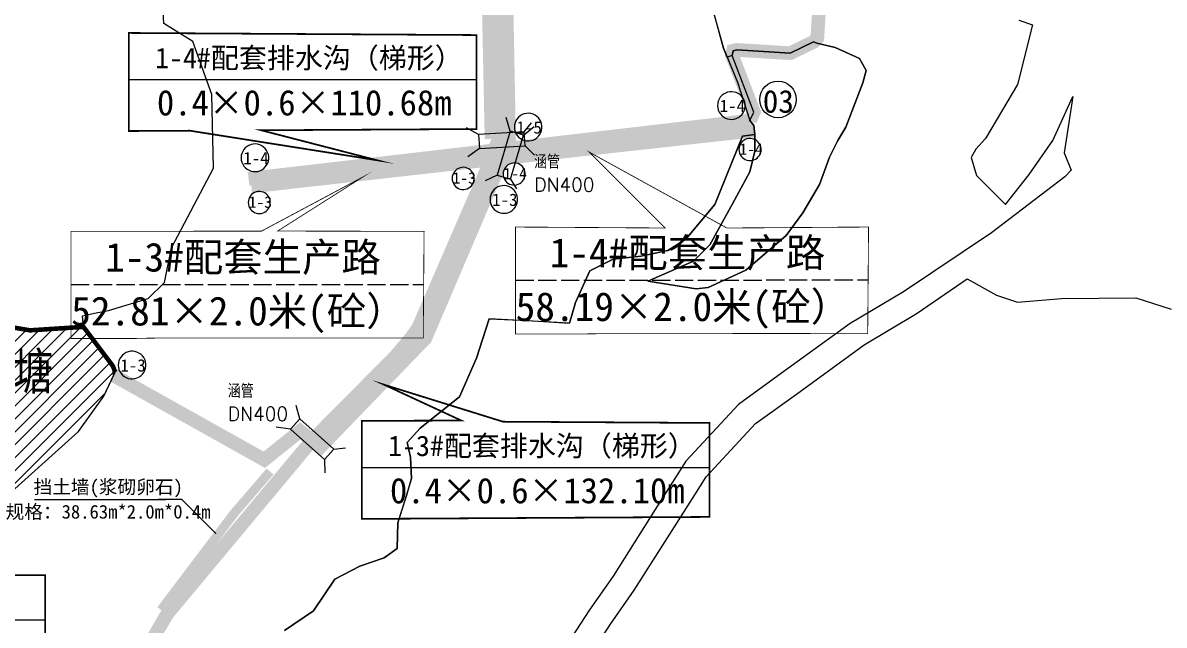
# Model space of a CAD drawing. Header units: millimetres. Extents: x 35444746 to 35449000, y 3482000 to 3488437.
# Drawn here: x 35446222.7 to 35446473, y 3485736.1 to 3485868.1 of the extents above; entities that cross this region are included whole.
import ezdxf
from ezdxf.enums import TextEntityAlignment as Align

# ---------------------------------------------------------------- set-up
doc = ezdxf.new("R2010")
doc.units = ezdxf.units.MM
doc.linetypes.add('X3', pattern=[5, 4, -1])
for name, color, linetype, true_color in [('0201.02格田整理', 7, 'X3', 0x99cc00), ('0203.02旱地整理', 9, 'Continuous', 0x808080), ('0301.01生产道路工程标注', 6, 'X3', 0xff00ff), ('0301.02生产道路工程', 6, 'X3', 0xff00ff), ('0401.01渠道工程标注', 4, '732', 0x00ffff), ('0401.02渠道工程', 4, 'X3', 0x00ffff), ('0401.03涵管标注', 4, '732', 0x00ffff), ('0402.01山坪塘工程标注', 4, '732', 0x00ffff), ('0402.02山坪塘工程', 4, '732', 0x00ffff), ('0402.03山坪塘坝体', 4, '732', 0x00ffff), ('0501.01挡土墙标注', 7, '732', 0x7d7d7d), ('0501.02挡土墙', 6, 'X3', 0xff00ff)]:
    doc.layers.add(name, color=color, linetype=linetype, true_color=true_color)
doc.styles.add('FS', font='rs.shx', dxfattribs={"bigfont": 'fs.shx'})
doc.styles.add('宋体', font='')
doc.styles.get('宋体').set_extended_font_data('SimSun')
doc.linetypes.add('10421', pattern='A,2,[150,AAA.SHX,S=0.5,R=0,X=0,Y=0.5],1e-11', length=2)
doc.linetypes.add('732', pattern='A,9,-0.5,[162,AAA.SHX,S=1,R=0,X=0,Y=0],-0.5', length=10)

msp = doc.modelspace()

# ---------------------------------------------------------------- hatches: boundary and pattern name
at = {"layer": '0402.02山坪塘工程', "linetype": 'Continuous', "ltscale": 0.5}
h = msp.add_hatch(dxfattribs=at)
h.set_pattern_fill('ANSI31', color=256, scale=16, style=0)
h.set_pattern_definition([(45, (-19.723, 11.9546), (-1.41421356237, 1.41421356237), [])])
h.paths.add_polyline_path([(35446242.923981, 3485791.551474), (35446242.380981, 3485792.928474), (35446235.955981, 3485801.468474), (35446224.235981, 3485800.711474), (35446217.942981, 3485801.780474), (35446199.368981, 3485812.623474), (35446191.910981, 3485816.147474), (35446189.649981, 3485811.376474), (35446188.571863, 3485807.282172), (35446184.756483, 3485803.386903), (35446173.89085, 3485795.513492), (35446163.034504, 3485784.984068), (35446154.512981, 3485775.175474), (35446158.783538, 3485772.915548), (35446173.132809, 3485762.804432), (35446186.652638, 3485755.925557), (35446195.529094, 3485755.013313), (35446206.596071, 3485755.249738), (35446216.46635, 3485762.045724), (35446234.88, 3485778.531), (35446240.411, 3485786.274)])

# ---------------------------------------------------------------- linework, layer by layer
at = {"layer": '0201.02格田整理', "color": 2, "linetype": 'ByBlock'}
for points in [[(35446216.46635, 3485762.045724), (35446234.88, 3485778.531), (35446234.88, 3485778.531), (35446240.411, 3485786.274), (35446242.57579, 3485790.820244), (35446242.380981, 3485792.928474), (35446235.955981, 3485801.468474), (35446235.731704, 3485803.905634), (35446238.725, 3485804.532), (35446241.411, 3485805.026), (35446250.172003, 3485807.655556), (35446253.701003, 3485811.183556), (35446255.295003, 3485818.806556), (35446255.295003, 3485818.806556), (35446264.472003, 3485836.284556), (35446264.472003, 3485836.284556), (35446264.472003, 3485836.284556), (35446264.124003, 3485852.407556), (35446264.124003, 3485852.407556), (35446264.124003, 3485852.407556), (35446259.938003, 3485863.980556), (35446259.938003, 3485863.980556), (35446259.938003, 3485863.980556), (35446253.615003, 3485867.986556), (35446253.615003, 3485867.986556), (35446253.615003, 3485867.986556), (35446253.615003, 3485867.986556), (35446251.889003, 3485897.286556)], [(35446371.650019, 3485879.287975), (35446376.290451, 3485862.583356), (35446379.392837, 3485855.08585), (35446382.112157, 3485846.67578), (35446382.112157, 3485846.67578), (35446382.968141, 3485845.586133), (35446383.189981, 3485843.598474), (35446380.473048, 3485843.29524), (35446374.399054, 3485828.292546), (35446368.083519, 3485820.719915), (35446364.083701, 3485818.195705), (35446358.189202, 3485816.933591), (35446352.084206, 3485816.302543), (35446347.031778, 3485813.778333), (35446343.873989, 3485806.836751), (35446342.537941, 3485802.297688), (35446342.537941, 3485802.297688), (35446342.537941, 3485802.297688), (35446342.537941, 3485802.297688), (35446342.537941, 3485802.297688), (35446342.537941, 3485802.297688), (35446324.925027, 3485803.245269), (35446322.125377, 3485794.645803), (35446318.392554, 3485786.149941), (35446309.778099, 3485779.250794), (35446306.97845, 3485776.142552), (35446307.704285, 3485772.930707), (35446307.911666, 3485768.268345), (35446304.904636, 3485758.52919), (35446304.762498, 3485752.877994), (35446301.935242, 3485750.885592), (35446296.577257, 3485749.032371), (35446291.116255, 3485746.149609), (35446286.438291, 3485739.255945), (35446280.068179, 3485734.93969)]]:
    msp.add_lwpolyline(points, dxfattribs=at)
at = {"layer": '0203.02旱地整理', "color": 41}
for points in [[(35446280.068179, 3485734.93969), (35446286.438291, 3485739.255945), (35446291.116255, 3485746.149609), (35446296.577257, 3485749.032371), (35446301.935242, 3485750.885592), (35446304.762498, 3485752.877994), (35446304.904636, 3485758.52919), (35446306.771069, 3485764.331242), (35446307.911666, 3485768.268345), (35446307.704285, 3485772.930707), (35446306.97845, 3485776.142552), (35446309.778099, 3485779.250794), (35446318.392554, 3485786.149941), (35446322.125377, 3485794.645803), (35446324.925027, 3485803.245269), (35446333.415204, 3485802.843255), (35446342.537941, 3485802.297688), (35446343.873989, 3485806.836751), (35446347.031778, 3485813.778333), (35446352.084206, 3485816.302543), (35446358.189202, 3485816.933591), (35446364.083701, 3485818.195705), (35446368.083519, 3485820.719915), (35446374.399054, 3485828.292546), (35446380.473048, 3485843.29524), (35446383.189981, 3485843.598474), (35446383.19, 3485839.972), (35446382.092115, 3485835.414469), (35446378.322966, 3485828.421427), (35446373.299629, 3485819.416109), (35446369.753726, 3485815.873024), (35446359.695, 3485811.477), (35446370.325, 3485809.813), (35446372.96, 3485810.135), (35446381.181717, 3485813.924831), (35446390.021, 3485821.516), (35446393.7, 3485826.44), (35446397.374, 3485832.674), (35446399.591, 3485838.685), (35446401.385, 3485842.31), (35446403.175, 3485845.26), (35446406.861, 3485854.961), (35446407.636, 3485857.662), (35446406.128, 3485860.29), (35446400.815, 3485862.685), (35446396.763, 3485863.636), (35446396.065981, 3485863.927474), (35446390.946981, 3485861.457474), (35446379.213981, 3485862.170474), (35446378.430981, 3485861.984233), (35446378.189981, 3485860.980474), (35446377.111318, 3485860.599575), (35446376.290451, 3485862.583356), (35446373.111866, 3485874.438588)], [(35446280.068179, 3485734.93969), (35446286.438291, 3485739.255945), (35446291.116255, 3485746.149609), (35446296.577257, 3485749.032371), (35446301.935242, 3485750.885592), (35446304.762498, 3485752.877994), (35446304.904636, 3485758.52919), (35446306.771069, 3485764.331242), (35446307.911666, 3485768.268345), (35446307.704285, 3485772.930707), (35446306.97845, 3485776.142552), (35446309.778099, 3485779.250794), (35446318.392554, 3485786.149941), (35446322.125377, 3485794.645803), (35446324.925027, 3485803.245269), (35446333.415204, 3485802.843255), (35446342.537941, 3485802.297688), (35446343.873989, 3485806.836751), (35446347.031778, 3485813.778333), (35446352.084206, 3485816.302543), (35446358.189202, 3485816.933591), (35446364.083701, 3485818.195705), (35446368.083519, 3485820.719915), (35446374.399054, 3485828.292546), (35446380.473048, 3485843.29524), (35446383.189981, 3485843.598474), (35446383.19, 3485839.972), (35446382.092115, 3485835.414469), (35446378.322966, 3485828.421427), (35446373.299629, 3485819.416109), (35446369.753726, 3485815.873024), (35446359.695, 3485811.477), (35446370.325, 3485809.813), (35446372.96, 3485810.135), (35446381.181717, 3485813.924831), (35446390.021, 3485821.516), (35446393.7, 3485826.44), (35446397.374, 3485832.674), (35446399.591, 3485838.685), (35446401.385, 3485842.31), (35446403.175, 3485845.26), (35446406.861, 3485854.961), (35446407.636, 3485857.662), (35446406.128, 3485860.29), (35446400.815, 3485862.685), (35446396.763, 3485863.636), (35446396.065981, 3485863.927474), (35446390.946981, 3485861.457474), (35446379.213981, 3485862.170474), (35446378.430981, 3485861.984233), (35446378.189981, 3485860.980474), (35446377.111318, 3485860.599575), (35446376.290451, 3485862.583356), (35446373.111866, 3485874.438588)], [(35446441.074236, 3485868.726004), (35446444.067, 3485867.679), (35446440.756, 3485854.616), (35446433.734, 3485842.747), (35446431.633, 3485840.425), (35446430.62, 3485838.596), (35446431.762, 3485834.667), (35446438.163, 3485828.261), (35446443.335, 3485834.891), (35446448.532, 3485842.284), (35446452.895, 3485851.94), (35446450.990346, 3485839.602059), (35446452.566, 3485835.822), (35446451.157, 3485834.353), (35446435.069, 3485822.113), (35446415.813, 3485809.179), (35446404.11, 3485802.219), (35446389.007, 3485791.288), (35446379.622, 3485784.492), (35446368.045, 3485772.013), (35446361.343, 3485761.42), (35446352.094, 3485746.843), (35446346.907, 3485739.43), (35446339.957, 3485728.804)], [(35446441.074236, 3485868.726004), (35446444.067, 3485867.679), (35446440.756, 3485854.616), (35446433.734, 3485842.747), (35446431.633, 3485840.425), (35446430.62, 3485838.596), (35446431.762, 3485834.667), (35446438.163, 3485828.261), (35446443.335, 3485834.891), (35446448.532, 3485842.284), (35446452.895, 3485851.94), (35446450.990346, 3485839.602059), (35446452.566, 3485835.822), (35446451.157, 3485834.353), (35446435.069, 3485822.113), (35446415.813, 3485809.179), (35446404.11, 3485802.219), (35446389.007, 3485791.288), (35446379.622, 3485784.492), (35446368.045, 3485772.013), (35446361.343, 3485761.42), (35446352.094, 3485746.843), (35446346.907, 3485739.43), (35446339.957, 3485728.804)], [(35446344.589, 3485725.656), (35446351.546, 3485736.291), (35446356.755, 3485743.736), (35446366.073, 3485758.423), (35446370.028, 3485764.674), (35446372.501, 3485768.583), (35446383.353, 3485780.279), (35446392.291, 3485786.752), (35446407.189, 3485797.535), (35446418.808, 3485804.444), (35446429.785, 3485811.996), (35446436.192, 3485808.45), (35446440.784, 3485806.92), (35446450.406, 3485807.706), (35446466.72, 3485807.801), (35446474.481, 3485805.322)], [(35446344.589, 3485725.656), (35446351.546, 3485736.291), (35446356.755, 3485743.736), (35446366.073, 3485758.423), (35446370.028, 3485764.674), (35446372.501, 3485768.583), (35446383.353, 3485780.279), (35446392.291, 3485786.752), (35446407.189, 3485797.535), (35446418.808, 3485804.444), (35446429.785, 3485811.996), (35446436.192, 3485808.45), (35446440.784, 3485806.92), (35446450.406, 3485807.706), (35446466.72, 3485807.801), (35446474.481, 3485805.322)]]:
    msp.add_lwpolyline(points, dxfattribs=at)
msp.add_lwpolyline([(35446378.189981, 3485860.980474), (35446378.430981, 3485861.984233), (35446379.213981, 3485862.170474), (35446390.946981, 3485861.457474), (35446396.065981, 3485863.927474), (35446396.763, 3485863.636), (35446400.815, 3485862.685), (35446406.128, 3485860.29), (35446407.636, 3485857.662), (35446406.861, 3485854.961), (35446403.175, 3485845.26), (35446401.385, 3485842.31), (35446399.591, 3485838.685), (35446397.374, 3485832.674), (35446393.7, 3485826.44), (35446390.021, 3485821.516), (35446381.181717, 3485813.924831), (35446372.96, 3485810.135), (35446370.325, 3485809.813), (35446359.695, 3485811.477), (35446369.753726, 3485815.873024), (35446373.299629, 3485819.416109), (35446378.322966, 3485828.421427), (35446382.092115, 3485835.414469), (35446383.19, 3485839.972), (35446383.189981, 3485843.598474), (35446382.968141, 3485845.586133), (35446382.112157, 3485846.67578), (35446382.975155, 3485848.563191)], close=True, dxfattribs=at)
msp.add_lwpolyline([(35446378.189981, 3485860.980474), (35446378.430981, 3485861.984233), (35446379.213981, 3485862.170474), (35446390.946981, 3485861.457474), (35446396.065981, 3485863.927474), (35446396.763, 3485863.636), (35446400.815, 3485862.685), (35446406.128, 3485860.29), (35446407.636, 3485857.662), (35446406.861, 3485854.961), (35446403.175, 3485845.26), (35446401.385, 3485842.31), (35446399.591, 3485838.685), (35446397.374, 3485832.674), (35446393.7, 3485826.44), (35446390.021, 3485821.516), (35446381.181717, 3485813.924831), (35446372.96, 3485810.135), (35446370.325, 3485809.813), (35446359.695, 3485811.477), (35446369.753726, 3485815.873024), (35446373.299629, 3485819.416109), (35446378.322966, 3485828.421427), (35446382.092115, 3485835.414469), (35446383.19, 3485839.972), (35446383.189981, 3485843.598474), (35446382.968141, 3485845.586133), (35446382.112157, 3485846.67578), (35446382.975155, 3485848.563191)], close=True, dxfattribs=at)
at = {"layer": '0301.01生产道路工程标注'}
for p, q in [((35446330.688009, 3485811.729358, 166.192687), (35446407.936474, 3485811.749385, 166.192687)), ((35446233.220385, 3485810.766209, 166.192687), (35446310.46885, 3485810.786236, 166.192687))]:
    msp.add_line(p, q, dxfattribs=at)
at = {"layer": '0301.01生产道路工程标注', "linetype": 'Continuous'}
for points in [[(35446383.352837, 3485838.250409), (35446383.664722, 3485838.467106), (35446383.945327, 3485838.738294), (35446384.178797, 3485839.050982), (35446384.359084, 3485839.397072), (35446384.481519, 3485839.7676), (35446384.542933, 3485840.15297), (35446384.541733, 3485840.543201), (35446384.477952, 3485840.928186), (35446384.35324, 3485841.297955), (35446384.170828, 3485841.64293), (35446383.935442, 3485841.954176), (35446383.653175, 3485842.223634), (35446383.33134, 3485842.444323), (35446382.978271, 3485842.610529), (35446382.603113, 3485842.717946), (35446382.215583, 3485842.763792), (35446381.825716, 3485842.74688), (35446381.443612, 3485842.667649), (35446381.079165, 3485842.52815), (35446380.741814, 3485842.331995), (35446380.440298, 3485842.084266), (35446380.182425, 3485841.791378), (35446379.974874, 3485841.460918), (35446379.82302, 3485841.101443), (35446379.730796, 3485840.722265), (35446379.700591, 3485840.333202), (35446379.733187, 3485839.944333), (35446379.827741, 3485839.565728), (35446379.981802, 3485839.207194), (35446380.19138, 3485838.878016), (35446380.45105, 3485838.586719), (35446380.754083, 3485838.340848), (35446381.092633, 3485838.146772), (35446381.457931, 3485838.009515), (35446381.840516, 3485837.932635), (35446382.230478, 3485837.91812), (35446382.61772, 3485837.966348), (35446382.99221, 3485838.076069), (35446383.334817, 3485838.239931)], [(35446320.457998, 3485831.924432), (35446320.769884, 3485832.141129), (35446321.050489, 3485832.412317), (35446321.283958, 3485832.725005), (35446321.464245, 3485833.071095), (35446321.586681, 3485833.441623), (35446321.648094, 3485833.826993), (35446321.646895, 3485834.217224), (35446321.583113, 3485834.602209), (35446321.458402, 3485834.971978), (35446321.27599, 3485835.316953), (35446321.040603, 3485835.6282), (35446320.758337, 3485835.897657), (35446320.436501, 3485836.118347), (35446320.083432, 3485836.284552), (35446319.708274, 3485836.391969), (35446319.320744, 3485836.437815), (35446318.930878, 3485836.420904), (35446318.548773, 3485836.341672), (35446318.184326, 3485836.202173), (35446317.846976, 3485836.006018), (35446317.54546, 3485835.758289), (35446317.287587, 3485835.465402), (35446317.080035, 3485835.134941), (35446316.928181, 3485834.775467), (35446316.835958, 3485834.396288), (35446316.805752, 3485834.007225), (35446316.838349, 3485833.618356), (35446316.932902, 3485833.239751), (35446317.086963, 3485832.881218), (35446317.296542, 3485832.552039), (35446317.556211, 3485832.260742), (35446317.859245, 3485832.014872), (35446318.197794, 3485831.820795), (35446318.563092, 3485831.683539), (35446318.945677, 3485831.606658), (35446319.33564, 3485831.592143), (35446319.722881, 3485831.640372), (35446320.097371, 3485831.750093), (35446320.439979, 3485831.913954)], [(35446331.645032, 3485832.885102), (35446331.956917, 3485833.101799), (35446332.237522, 3485833.372987), (35446332.470992, 3485833.685675), (35446332.651279, 3485834.031765), (35446332.773714, 3485834.402293), (35446332.835128, 3485834.787663), (35446332.833928, 3485835.177894), (35446332.770147, 3485835.562879), (35446332.645435, 3485835.932648), (35446332.463023, 3485836.277623), (35446332.227637, 3485836.588869), (35446331.94537, 3485836.858327), (35446331.623535, 3485837.079016), (35446331.270466, 3485837.245222), (35446330.895308, 3485837.352639), (35446330.507778, 3485837.398485), (35446330.117911, 3485837.381573), (35446329.735807, 3485837.302342), (35446329.37136, 3485837.162843), (35446329.034009, 3485836.966688), (35446328.732493, 3485836.718959), (35446328.47462, 3485836.426072), (35446328.267069, 3485836.095611), (35446328.115215, 3485835.736137), (35446328.022991, 3485835.356958), (35446327.992786, 3485834.967895), (35446328.025382, 3485834.579026), (35446328.119936, 3485834.200421), (35446328.273997, 3485833.841887), (35446328.483575, 3485833.512709), (35446328.743245, 3485833.221412), (35446329.046278, 3485832.975542), (35446329.384828, 3485832.781465), (35446329.750125, 3485832.644208), (35446330.13271, 3485832.567328), (35446330.522673, 3485832.552813), (35446330.909915, 3485832.601041), (35446331.284405, 3485832.710763), (35446331.627012, 3485832.874624)], [(35446275.740272, 3485826.635709), (35446276.052158, 3485826.852407), (35446276.332763, 3485827.123594), (35446276.566232, 3485827.436282), (35446276.746519, 3485827.782372), (35446276.868955, 3485828.1529), (35446276.930369, 3485828.538271), (35446276.929169, 3485828.928501), (35446276.865388, 3485829.313487), (35446276.740676, 3485829.683256), (35446276.558264, 3485830.02823), (35446276.322878, 3485830.339477), (35446276.040611, 3485830.608934), (35446275.718776, 3485830.829624), (35446275.365706, 3485830.99583), (35446274.990549, 3485831.103246), (35446274.603018, 3485831.149092), (35446274.213152, 3485831.132181), (35446273.831047, 3485831.052949), (35446273.466601, 3485830.91345), (35446273.12925, 3485830.717295), (35446272.827734, 3485830.469566), (35446272.569861, 3485830.176679), (35446272.36231, 3485829.846218), (35446272.210456, 3485829.486744), (35446272.118232, 3485829.107565), (35446272.088027, 3485828.718502), (35446272.120623, 3485828.329633), (35446272.215176, 3485827.951029), (35446272.369238, 3485827.592495), (35446272.578816, 3485827.263316), (35446272.838486, 3485826.972019), (35446273.141519, 3485826.726149), (35446273.480069, 3485826.532072), (35446273.845366, 3485826.394816), (35446274.227951, 3485826.317935), (35446274.617914, 3485826.30342), (35446275.005155, 3485826.351649), (35446275.379646, 3485826.46137), (35446275.722253, 3485826.625232)]]:
    msp.add_lwpolyline(points, dxfattribs=at)
at = {"layer": '0301.01生产道路工程标注', "const_width": 0.18, "flags": 128}
for points in [[(35446408.122463, 3485823.353297), (35446408.122463, 3485823.353297), (35446408.122463, 3485823.353297), (35446377.050189, 3485823.136189), (35446346.869864, 3485839.774792), (35446363.521063, 3485823.136189), (35446330.688009, 3485823.353297), (35446330.688009, 3485806.815565), (35446330.688009, 3485806.815565), (35446330.688009, 3485804.379024), (35446330.688009, 3485799.897922), (35446341.38999, 3485799.897922), (35446344.849648, 3485799.897922), (35446344.849648, 3485799.897922), (35446349.770058, 3485799.987847), (35446361.194982, 3485799.993066), (35446370.352883, 3485799.997249), (35446370.352883, 3485799.997249), (35446390.150125, 3485800.006292), (35446407.936474, 3485799.987725), (35446408.122463, 3485823.353297)], [(35446310.654839, 3485822.390148), (35446310.654839, 3485822.390148), (35446310.654839, 3485822.390148), (35446278.543594, 3485822.480456), (35446297.193034, 3485834.298974), (35446274.993229, 3485822.450898), (35446233.220385, 3485822.390148), (35446233.220385, 3485805.852416), (35446233.220385, 3485805.852416), (35446233.220385, 3485803.415875), (35446233.220385, 3485798.934773), (35446243.922366, 3485798.934773), (35446247.382024, 3485798.934773), (35446247.382024, 3485798.934773), (35446252.302435, 3485799.024698), (35446263.727358, 3485799.029917), (35446292.682501, 3485799.043144), (35446292.682501, 3485799.043144), (35446292.682501, 3485799.043144), (35446310.46885, 3485799.024576), (35446310.654839, 3485822.390148)]]:
    msp.add_lwpolyline(points, close=True, dxfattribs=at)
at = {"layer": '0301.02生产道路工程', "linetype": 'Continuous', "const_width": 3, "elevation": 575.423, "flags": 128}
msp.add_lwpolyline([(35446248.126558, 3485727.915295), (35446254.337249, 3485738.58055), (35446285.940875, 3485776.443342), (35446304.483938, 3485795.126421), (35446308.030162, 3485799.324836), (35446309.405744, 3485801.337261), (35446323.790891, 3485834.440046), (35446325.246782, 3485838.137709), (35446327.21475, 3485843.135941), (35446325.901309, 3485911.718753), (35446325.450379, 3485924.861279), (35446324.696715, 3485928.62098), (35446323.293964, 3485932.20883), (35446323.515347, 3485933.395583), (35446329.675371, 3485943.807094), (35446334.411104, 3485947.810347), (35446336.500918, 3485949.265855), (35446338.158519, 3485949.885148), (35446344.327473, 3485950.658947), (35446353.419596, 3485951.614608), (35446355.40448, 3485952.008122), (35446374.13119, 3485964.659108)], dxfattribs=at)
at = {"layer": '0301.02生产道路工程', "linetype": 'Continuous', "const_width": 3, "elevation": 575.423}
for points in [[(35446325.246782, 3485838.137709), (35446383.086875, 3485844.52229)], [(35446325.246782, 3485838.137709), (35446272.766492, 3485832.244084)]]:
    msp.add_lwpolyline(points, dxfattribs=at)
at = {"layer": '0401.01渠道工程标注'}
for p, q in [((35446245.925991, 3485855.66365, 178.545525), (35446322.134008, 3485855.683408, 178.545525)), ((35446297.030708, 3485770.650904, 178.545525), (35446373.238725, 3485770.670661, 178.545525)), ((35446151.32422, 3485737.258304, 178.545525), (35446227.532237, 3485737.278061, 178.545525))]:
    msp.add_line(p, q, dxfattribs=at)
at = {"layer": '0401.01渠道工程标注', "linetype": 'Continuous', "const_width": 0.37679, "flags": 128}
for points in [[(35446322.134008, 3485844.830367), (35446296.050435, 3485844.680501), (35446296.050435, 3485844.680501), (35446296.050435, 3485844.680501), (35446274.931752, 3485844.559161), (35446300.39991, 3485837.977786), (35446259.268717, 3485844.469168), (35446245.925991, 3485844.392506), (35446245.925991, 3485865.887521), (35446322.134008, 3485865.426938)], [(35446373.238725, 3485759.81762), (35446347.155152, 3485759.667754), (35446347.155152, 3485759.667754), (35446347.155152, 3485759.667754), (35446326.036469, 3485759.546415), (35446297.030708, 3485759.379759), (35446297.030708, 3485759.379759), (35446297.030708, 3485759.379759), (35446297.030708, 3485780.874775), (35446318.831301, 3485780.937687), (35446301.831946, 3485788.815467), (35446327.946875, 3485780.691511), (35446373.238725, 3485780.414192)], [(35446227.532237, 3485726.42502), (35446201.448664, 3485726.275155), (35446133.657319, 3485717.499764), (35446189.051936, 3485726.203928), (35446151.32422, 3485725.98716), (35446151.32422, 3485747.482175), (35446227.532237, 3485747.021592)]]:
    msp.add_lwpolyline(points, close=True, dxfattribs=at)
at = {"layer": '0401.01渠道工程标注', "linetype": 'Continuous', "elevation": 80518.069}
for points in [[(35446379.578391, 3485847.355679), (35446379.968248, 3485847.626551), (35446380.319004, 3485847.965535), (35446380.610841, 3485848.356395), (35446380.836199, 3485848.789008), (35446380.989244, 3485849.252168), (35446381.066011, 3485849.733881), (35446381.064511, 3485850.221669), (35446380.984785, 3485850.7029), (35446380.828895, 3485851.165112), (35446380.60088, 3485851.59633), (35446380.306647, 3485851.985388), (35446379.953814, 3485852.32221), (35446379.55152, 3485852.598072), (35446379.110183, 3485852.805829), (35446378.641236, 3485852.9401), (35446378.156823, 3485852.997408), (35446377.66949, 3485852.976268), (35446377.191859, 3485852.877229), (35446376.736301, 3485852.702855), (35446376.314613, 3485852.457662), (35446375.937718, 3485852.148), (35446375.615376, 3485851.781891), (35446375.355937, 3485851.368815), (35446375.16612, 3485850.919472), (35446375.05084, 3485850.445499), (35446375.013084, 3485849.95917), (35446375.053829, 3485849.473084), (35446375.172021, 3485848.999828), (35446375.364597, 3485848.551661), (35446375.62657, 3485848.140188), (35446375.951157, 3485847.776067), (35446376.329949, 3485847.468729), (35446376.753136, 3485847.226133), (35446377.209758, 3485847.054562), (35446377.687989, 3485846.958461), (35446378.175443, 3485846.940318), (35446378.659494, 3485847.000603), (35446379.127607, 3485847.137755), (35446379.555866, 3485847.342582)], [(35446335.0206, 3485842.637137), (35446335.410457, 3485842.908009), (35446335.761213, 3485843.246993), (35446336.05305, 3485843.637853), (35446336.278409, 3485844.070466), (35446336.431454, 3485844.533626), (35446336.508221, 3485845.015339), (35446336.506721, 3485845.503127), (35446336.426994, 3485845.984359), (35446336.271105, 3485846.44657), (35446336.04309, 3485846.877788), (35446335.748857, 3485847.266847), (35446335.396024, 3485847.603669), (35446334.993729, 3485847.87953), (35446334.552393, 3485848.087287), (35446334.083445, 3485848.221558), (35446333.599033, 3485848.278866), (35446333.1117, 3485848.257727), (35446332.634069, 3485848.158687), (35446332.178511, 3485847.984313), (35446331.756822, 3485847.73912), (35446331.379928, 3485847.429458), (35446331.057586, 3485847.063349), (35446330.798147, 3485846.650274), (35446330.608329, 3485846.200931), (35446330.49305, 3485845.726957), (35446330.455293, 3485845.240629), (35446330.496039, 3485844.754542), (35446330.61423, 3485844.281286), (35446330.806807, 3485843.833119), (35446331.06878, 3485843.421646), (35446331.393367, 3485843.057525), (35446331.772159, 3485842.750187), (35446332.195346, 3485842.507591), (35446332.651968, 3485842.33602), (35446333.130199, 3485842.239919), (35446333.617652, 3485842.221776), (35446334.101704, 3485842.282061), (35446334.569817, 3485842.419213), (35446334.998076, 3485842.62404)], [(35446275.094145, 3485835.909748), (35446275.484002, 3485836.18062), (35446275.834758, 3485836.519605), (35446276.126595, 3485836.910465), (35446276.351954, 3485837.343077), (35446276.504999, 3485837.806237), (35446276.581766, 3485838.28795), (35446276.580266, 3485838.775739), (35446276.500539, 3485839.25697), (35446276.34465, 3485839.719181), (35446276.116635, 3485840.1504), (35446275.822402, 3485840.539458), (35446275.469569, 3485840.87628), (35446275.067274, 3485841.152142), (35446274.625938, 3485841.359899), (35446274.15699, 3485841.49417), (35446273.672578, 3485841.551477), (35446273.185245, 3485841.530338), (35446272.707614, 3485841.431298), (35446272.252056, 3485841.256924), (35446271.830367, 3485841.011731), (35446271.453473, 3485840.70207), (35446271.131131, 3485840.335961), (35446270.871692, 3485839.922885), (35446270.681874, 3485839.473542), (35446270.566595, 3485838.999568), (35446270.528838, 3485838.51324), (35446270.569584, 3485838.027153), (35446270.687775, 3485837.553897), (35446270.880352, 3485837.10573), (35446271.142325, 3485836.694257), (35446271.466912, 3485836.330136), (35446271.845704, 3485836.022798), (35446272.268891, 3485835.780202), (35446272.725513, 3485835.608631), (35446273.203744, 3485835.512531), (35446273.691197, 3485835.494387), (35446274.175249, 3485835.554673), (35446274.643362, 3485835.691824), (35446275.071621, 3485835.896651)], [(35446329.680002, 3485826.781723), (35446330.069859, 3485827.052595), (35446330.420615, 3485827.39158), (35446330.712452, 3485827.78244), (35446330.937811, 3485828.215052), (35446331.090856, 3485828.678212), (35446331.167623, 3485829.159925), (35446331.166123, 3485829.647714), (35446331.086396, 3485830.128945), (35446330.930507, 3485830.591156), (35446330.702492, 3485831.022375), (35446330.408259, 3485831.411433), (35446330.055425, 3485831.748255), (35446329.653131, 3485832.024117), (35446329.211795, 3485832.231874), (35446328.742847, 3485832.366145), (35446328.258435, 3485832.423453), (35446327.771102, 3485832.402313), (35446327.293471, 3485832.303273), (35446326.837912, 3485832.128899), (35446326.416224, 3485831.883706), (35446326.039329, 3485831.574045), (35446325.716988, 3485831.207936), (35446325.457549, 3485830.79486), (35446325.267731, 3485830.345517), (35446325.152451, 3485829.871543), (35446325.114695, 3485829.385215), (35446325.155441, 3485828.899128), (35446325.273632, 3485828.425873), (35446325.466209, 3485827.977706), (35446325.728182, 3485827.566232), (35446326.052769, 3485827.202111), (35446326.431561, 3485826.894773), (35446326.854748, 3485826.652177), (35446327.31137, 3485826.480607), (35446327.789601, 3485826.384506), (35446328.277054, 3485826.366363), (35446328.761106, 3485826.426648), (35446329.229219, 3485826.563799), (35446329.657478, 3485826.768626)], [(35446248.152199, 3485790.489142), (35446248.542056, 3485790.760014), (35446248.892812, 3485791.098998), (35446249.184649, 3485791.489858), (35446249.410008, 3485791.922471), (35446249.563052, 3485792.385631), (35446249.639819, 3485792.867344), (35446249.63832, 3485793.355132), (35446249.558593, 3485793.836364), (35446249.402704, 3485794.298575), (35446249.174689, 3485794.729793), (35446248.880456, 3485795.118852), (35446248.527622, 3485795.455673), (35446248.125328, 3485795.731535), (35446247.683992, 3485795.939292), (35446247.215044, 3485796.073563), (35446246.730632, 3485796.130871), (35446246.243299, 3485796.109731), (35446245.765668, 3485796.010692), (35446245.310109, 3485795.836318), (35446244.888421, 3485795.591125), (35446244.511526, 3485795.281463), (35446244.189185, 3485794.915354), (35446243.929746, 3485794.502279), (35446243.739928, 3485794.052935), (35446243.624648, 3485793.578962), (35446243.586892, 3485793.092634), (35446243.627638, 3485792.606547), (35446243.745829, 3485792.133291), (35446243.938406, 3485791.685124), (35446244.200379, 3485791.273651), (35446244.524966, 3485790.90953), (35446244.903758, 3485790.602192), (35446245.326945, 3485790.359596), (35446245.783566, 3485790.188025), (35446246.261798, 3485790.091924), (35446246.749251, 3485790.073781), (35446247.233303, 3485790.134066), (35446247.701416, 3485790.271218), (35446248.129675, 3485790.476045)]]:
    msp.add_lwpolyline(points, dxfattribs=at)
at = {"layer": '0401.01渠道工程标注', "ltscale": 2}
msp.add_circle((35446388.273682, 3485851.311043), 4, dxfattribs=at)
at = {"layer": '0401.02渠道工程', "linetype": 'Continuous', "const_width": 3, "flags": 128}
for points in [[(35446339.696987, 3485942.04469), (35446339.529981, 3485939.635474), (35446328.335981, 3485930.197474), (35446327.650981, 3485928.707474), (35446329.321083, 3485840.541762)], [(35446382.112157, 3485846.67578), (35446382.975155, 3485848.563191), (35446378.189981, 3485860.980474), (35446378.430981, 3485861.984233), (35446379.213981, 3485862.170474), (35446390.946981, 3485861.457474), (35446396.065981, 3485863.927474), (35446396.895981, 3485864.820474), (35446398.399981, 3485889.911474)], [(35446272.169083, 3485833.920762), (35446329.321083, 3485840.541762), (35446382.112157, 3485846.67578)]]:
    msp.add_lwpolyline(points, dxfattribs=at)
at = {"layer": '0401.02渠道工程', "linetype": 'Continuous', "const_width": 3}
msp.add_lwpolyline([(35446329.321083, 3485840.541762), (35446326.970981, 3485836.468474), (35446310.887981, 3485798.870474), (35446309.008981, 3485796.991474), (35446287.977981, 3485775.229474), (35446283.474981, 3485778.653474), (35446275.605981, 3485772.350474), (35446242.57579, 3485790.820244)], dxfattribs=at)
at = {"layer": '0401.03涵管标注', "color": 4, "linetype": 'Continuous'}
for p, q in [((35446329.525684, 3485844.357209, 1150.846), (35446328.65297, 3485847.36108, 1150.846)), ((35446332.613975, 3485844.227584, 575.423), (35446334.203523, 3485846.185336, 575.423)), ((35446322.597925, 3485843.633501, 575.423), (35446319.984966, 3485845.129514, 575.423)), ((35446332.613975, 3485844.227584, 575.423), (35446322.597925, 3485843.633501, 575.423)), ((35446322.597925, 3485843.633501, 575.423), (35446322.780541, 3485840.554646, 575.423)), ((35446329.525684, 3485844.357209, 1150.846), (35446326.658625, 3485834.7419, 1150.846)), ((35446332.481354, 3485843.475898, 1150.846), (35446329.525684, 3485844.357209, 1150.846)), ((35446332.481354, 3485843.475898, 1150.846), (35446334.780755, 3485845.419699, 1150.846)), ((35446332.796591, 3485841.148729, 575.423), (35446332.613975, 3485844.227584, 575.423)), ((35446332.613975, 3485844.227584, 575.423), (35446332.613975, 3485844.227584, 575.423)), ((35446322.780541, 3485840.554646, 575.423), (35446332.796591, 3485841.148729, 575.423)), ((35446329.614295, 3485833.860589, 1150.846), (35446332.481354, 3485843.475898, 1150.846)), ((35446332.796591, 3485841.148729, 575.423), (35446334.865593, 3485839.103514, 575.423)), ((35446322.780541, 3485840.554646, 575.423), (35446320.25624, 3485838.707278, 575.423)), ((35446326.658625, 3485834.7419, 1150.846), (35446324.029159, 3485833.497077, 1150.846)), ((35446326.658625, 3485834.7419, 1150.846), (35446329.614295, 3485833.860589, 1150.846)), ((35446329.614295, 3485833.860589, 1150.846), (35446329.614295, 3485833.860589, 1150.846)), ((35446329.614295, 3485833.860589, 1150.846), (35446330.910407, 3485831.697362, 1150.846)), ((35446283.372075, 3485781.334507, 575.423), (35446282.578239, 3485784.238889, 575.423)), ((35446283.372075, 3485781.334507, 575.423), (35446281.327331, 3485779.025456, 575.423)), ((35446290.883821, 3485774.682601, 575.423), (35446283.372075, 3485781.334507, 575.423)), ((35446281.327331, 3485779.025456, 575.423), (35446278.235432, 3485779.499825, 575.423)), ((35446281.327331, 3485779.025456, 575.423), (35446288.839077, 3485772.373549, 575.423)), ((35446288.839077, 3485772.373549, 575.423), (35446290.883821, 3485774.682601, 575.423)), ((35446290.883821, 3485774.682601, 575.423), (35446293.391777, 3485774.946445, 575.423)), ((35446290.883821, 3485774.682601, 575.423), (35446290.883821, 3485774.682601, 575.423)), ((35446288.839077, 3485772.373549, 575.423), (35446288.859938, 3485769.464385, 575.423))]:
    msp.add_line(p, q, dxfattribs=at)
at = {"layer": '0402.02山坪塘工程', "linetype": 'Continuous', "flags": 128}
msp.add_lwpolyline([(35446242.923981, 3485791.551474), (35446242.923981, 3485791.551474), (35446242.380981, 3485792.928474), (35446235.955981, 3485801.468474), (35446224.235981, 3485800.711474), (35446217.942981, 3485801.780474), (35446199.368981, 3485812.623474), (35446191.910981, 3485816.147474), (35446189.649981, 3485811.376474), (35446188.571863, 3485807.282172), (35446184.756483, 3485803.386903), (35446173.89085, 3485795.513492), (35446163.034504, 3485784.984068), (35446154.512981, 3485775.175474), (35446158.783538, 3485772.915548), (35446173.132809, 3485762.804432), (35446186.652638, 3485755.925557), (35446195.529094, 3485755.013313), (35446206.596071, 3485755.249738), (35446216.46635, 3485762.045724), (35446234.88, 3485778.531), (35446240.411, 3485786.274)], close=True, dxfattribs=at)
at = {"layer": '0402.03山坪塘坝体', "linetype": '10421', "const_width": 1}
msp.add_lwpolyline([(35446242.923981, 3485791.551474), (35446242.923981, 3485791.551474), (35446242.380981, 3485792.928474), (35446235.955981, 3485801.468474), (35446224.235981, 3485800.711474), (35446217.942981, 3485801.780474), (35446199.368981, 3485812.623474), (35446191.910981, 3485816.147474), (35446189.649981, 3485811.376474)], dxfattribs=at)
at = {"layer": '0501.01挡土墙标注', "color": 0, "linetype": 'Continuous', "ltscale": 0.5, "const_width": 0.3}
msp.add_lwpolyline([(35446225.197651, 3485763.604683), (35446225.197651, 3485763.604683), (35446246.217817, 3485763.604683), (35446257.515669, 3485763.654978), (35446265.035156, 3485756.126112)], dxfattribs=at)
at = {"layer": '0501.02挡土墙', "color": 3, "linetype": '10421', "const_width": 2, "flags": 128}
for points in [[(35446324.948981, 3485842.677474), (35446323.511981, 3485911.438474)], [(35446252.958254, 3485739.439013), (35446268.951254, 3485760.566013), (35446276.866254, 3485769.765013)]]:
    msp.add_lwpolyline(points, dxfattribs=at)

# ---------------------------------------------------------------- texts
at = {"layer": '0301.01生产道路工程标注', "color": 0, "style": '宋体'}
for s, height, p in [('1-4#配套生产路', 6.3354219, (35446338.189295, 3485814.550438, 397.422281)), ('1-3#配套生产路', 6.3354219, (35446240.721671, 3485813.587289, 397.422281)), ('52.81×2.0米(砼）', 6.33542188, (35446233.270005, 3485801.782274, 397.422281)), ('58.19×2.0米(砼）', 6.33542188, (35446330.737629, 3485802.745422, 397.422281))]:
    msp.add_text(s, height=height, dxfattribs=at).set_placement(p)
at = {"layer": '0301.01生产道路工程标注', "char_height": 2.5, "width": 0.256, "attachment_point": 1, "style": '宋体'}
for s, insert in [('1-4', (35446379.805546, 3485841.683552)), ('1-4', (35446328.097741, 3485836.318245)), ('1-3', (35446316.910707, 3485835.357576)), ('1-3', (35446272.192982, 3485830.068853))]:
    msp.add_mtext(s, dxfattribs=dict(at, insert=insert))
at = {"layer": '0401.01渠道工程标注', "color": 0, "style": '宋体'}
for s, height, p in [('1-4#配套排水沟（梯形）', 4.5, (35446251.650022, 3485858.163833, 347.718782)), ('0.4×0.6×110.68m', 5.5878421, (35446252.062765, 3485847.809899, 347.718782)), ('1-3#配套排水沟（梯形）', 4.5, (35446302.754738, 3485773.151086, 347.718782)), ('0.4×0.6×132.10m', 5.5878421, (35446303.167481, 3485762.797153, 347.718782))]:
    msp.add_text(s, height=height, dxfattribs=at).set_placement(p)
at = {"layer": '0401.01渠道工程标注', "color": 0, "lineweight": -3, "style": '宋体'}
msp.add_text('03', height=5, dxfattribs=at).set_placement((35446384.934308, 3485848.39331))
at = {"layer": '0401.01渠道工程标注', "char_height": 2.72, "width": 0.10915557, "attachment_point": 1, "style": '宋体'}
for s, insert in [('1-4', (35446375.488034, 3485851.260199, 80518.069)), ('1-5', (35446330.930244, 3485846.541657, 80518.069)), ('1-4', (35446271.003789, 3485839.814268, 80518.069)), ('1-3', (35446325.589646, 3485830.686243, 80518.069)), ('1-3', (35446244.061843, 3485794.393662, 80518.069))]:
    msp.add_mtext(s, dxfattribs=dict(at, insert=insert))
at = {"layer": '0401.03涵管标注', "color": 0, "linetype": 'Continuous', "char_height": 3, "width": 16, "attachment_point": 1, "style": 'FS'}
for insert in [(35446334.789368, 3485839.159121), (35446267.594152, 3485788.910387, -575.423)]:
    msp.add_mtext('涵管DN400', dxfattribs=dict(at, insert=insert))
at = {"layer": '0402.01山坪塘工程标注', "color": 0, "linetype": 'Continuous', "style": '宋体', "width": 0.8}
msp.add_text('5#整治山坪塘', height=8, dxfattribs=at).set_placement((35446203.117401, 3485791.921356), align=Align.MIDDLE)
at = {"layer": '0501.01挡土墙标注', "color": 0, "linetype": 'Continuous', "ltscale": 0.5, "style": '宋体'}
msp.add_text('挡土墙(浆砌卵石)', height=3, dxfattribs=at).set_placement((35446241.387927, 3485766.221043), align=Align.MIDDLE)
at = {"layer": '0501.01挡土墙标注', "color": 0, "linetype": 'Continuous', "style": '宋体'}
msp.add_text('规格：38.63m*2.0m*0.4m', height=3, dxfattribs=at).set_placement((35446241.349726, 3485761.006234), align=Align.MIDDLE)

doc.saveas('drawing.dxf')
